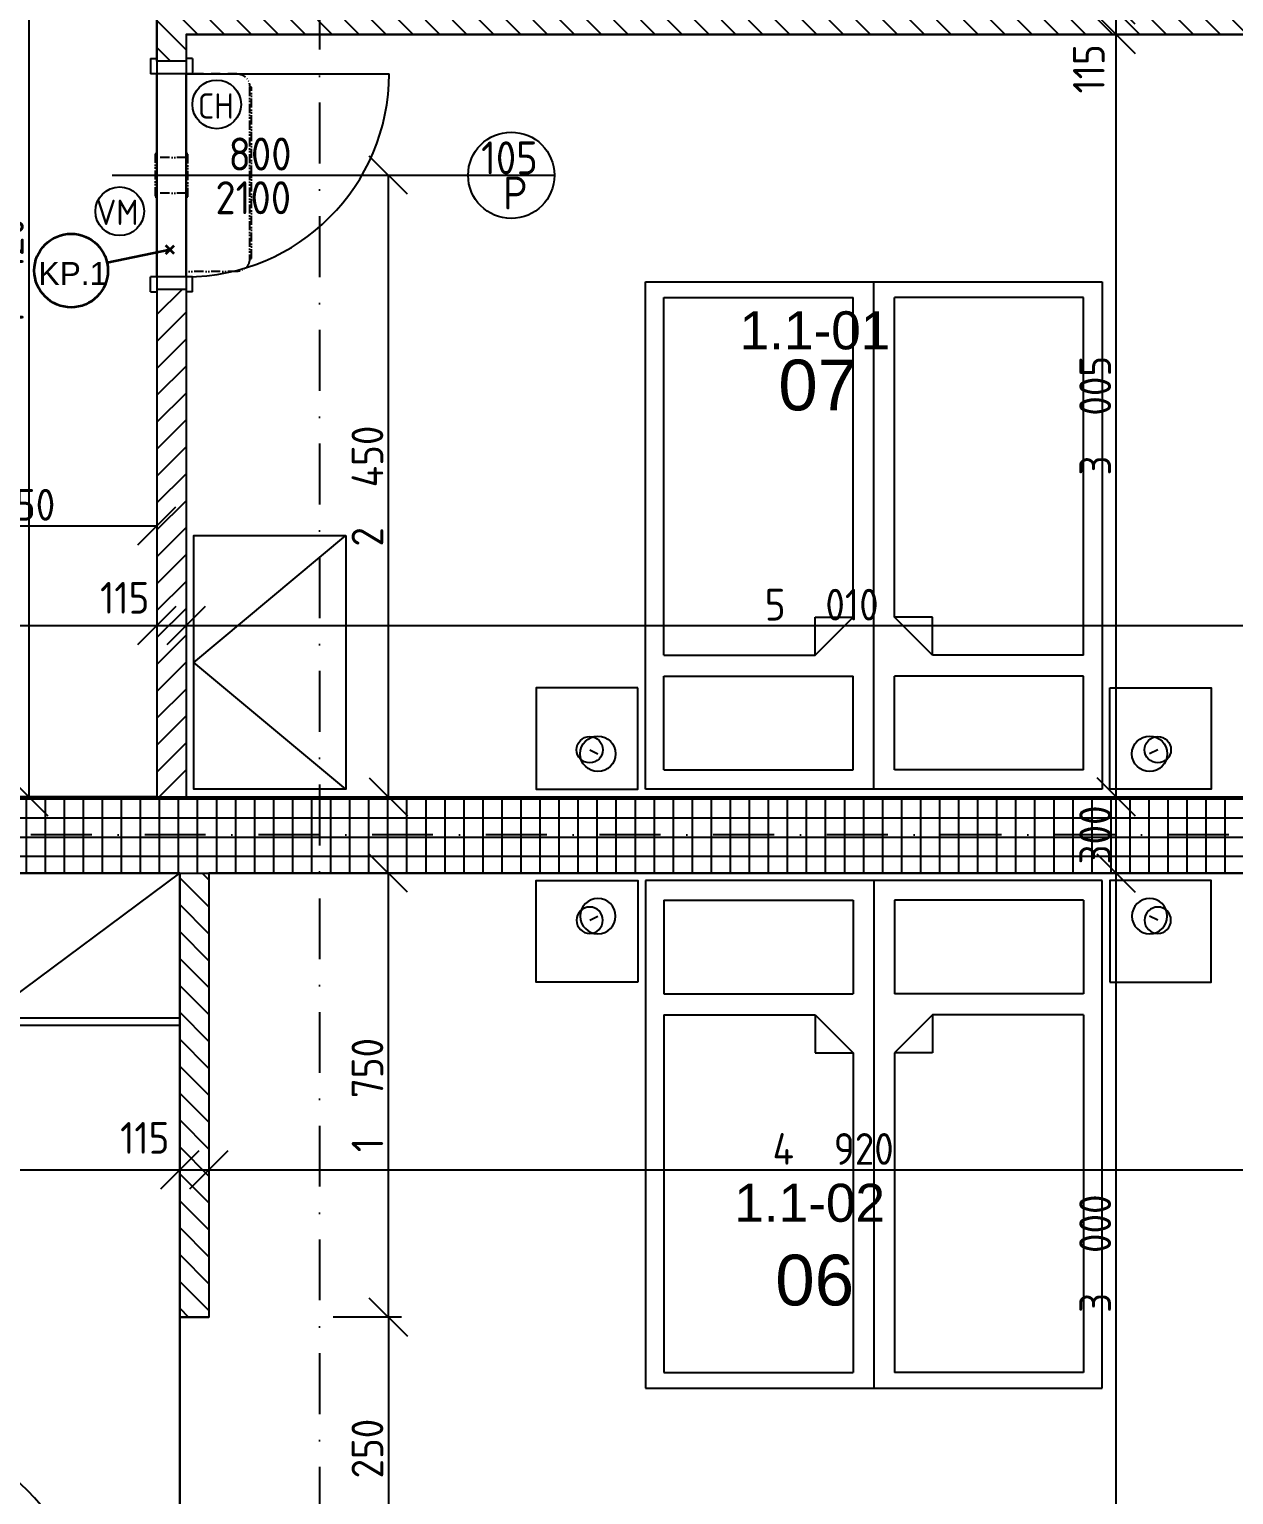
# Model space of a CAD drawing. Extents: x 4511820 to 5180432, y -1526536 to -944957.
# Drawn here: x 5034913 to 5039659, y -1334345 to -1328570 of the extents above; entities that cross this region are included whole.
import ezdxf

# ---------------------------------------------------------------- set-up
doc = ezdxf.new("R2010")
doc.units = 0
doc.header["$MEASUREMENT"] = 0
doc.linetypes.add('ACAD_ISO12W100', pattern=[22, 12, -3, 0.5, -3, 0.5, -3])
doc.linetypes.add('BODKOCIARKOVANA_3', pattern=[5.6, 3, -1.3, 0, -1.3])
doc.layers.get('0').update_dxf_attribs({"linetype": 'CONTINUOUS'})
doc.layers.get('Defpoints').update_dxf_attribs({"color": 61, "linetype": 'CONTINUOUS'})
for name, color, linetype in [('DVERE', 45, 'CONTINUOUS'), ('KÓTY', 4, 'CONTINUOUS'), ('MÚRY', 1, 'CONTINUOUS'), ('osi', 253, 'CONTINUOUS'), ('Plochy', 41, 'CONTINUOUS'), ('POPIS', 7, 'CONTINUOUS'), ('TENKÁ', 7, 'CONTINUOUS'), ('ZARIADENIE', 47, 'CONTINUOUS'), ('ZZ-chladenie', 133, 'CONTINUOUS'), ('zz-vetr', 52, 'CONTINUOUS'), ('ŠRAFY', 82, 'CONTINUOUS')]:
    doc.layers.add(name, color=color, linetype=linetype)
doc.layers.add('preklady', color=74, linetype='CONTINUOUS', lineweight=35)
doc.styles.add('ARIAL', font='arial.ttf')
doc.styles.add('STYLE1', font='isocp.shx')
doc.dimstyles.new('STANDARD-50', dxfattribs={"dimtxt": 125, "dimasz": 150, "dimexe": 10, "dimexo": 200, "dimgap": 20, "dimtad": 1, "dimdsep": 46, "dimlunit": 6, "dimtxsty": 'STYLE1', "dimblk1": 'OBLIQUE', "dimblk2": 'OBLIQUE', "dimsah": 1, "dimcen": 2.5, "dimse1": 1, "dimse2": 1, "dimadec": 0, "dimazin": 0, "dimtfac": 1, "dimtmove": 1, "dimatfit": 3, "dimldrblk": 'OBLIQUE', "dimfxl": 1, "dimtolj": 1, "dimtzin": 0, "dimarcsym": 0})
pattern_1 = [(135, (-2976355.03, 23031.926), (-53.0330086, -53.0330086), [])]

# ---------------------------------------------------------------- blocks, each defined once
blk = doc.blocks.new('SKRINA')
at = {"layer": 'ZARIADENIE'}
for p, q in [((4449069, -1324645.2), (4448469, -1324145.2)), ((4448469, -1325145.2), (4449069, -1324645.2))]:
    blk.add_line(p, q, dxfattribs=at)
blk.add_lwpolyline([(4448469, -1324145.2), (4448469, -1325145.2), (4449069, -1325145.2), (4449069, -1324145.2)], close=True, dxfattribs=at)
blk = doc.blocks.new('DVOJPOSTEL')
at = {"layer": 'ZARIADENIE', "ltscale": 0.25}
for p, q in [((4444359, -1314665.2), (4444359, -1312665.2)), ((4444359, -1312665.2), (4446159, -1312665.2)), ((4445259, -1312665.2), (4445259, -1314665.2)), ((4446159, -1312665.2), (4446159, -1314665.2)), ((4444139.6, -1312821.2), (4444171.8, -1312805.1)), ((4446378.4, -1312821.2), (4446346.2, -1312805.1)), ((4446159, -1314665.2), (4444359, -1314665.2))]:
    blk.add_line(p, q, dxfattribs=at)
at = {"layer": 'ZARIADENIE', "color": 76, "ltscale": 0.25}
for p, q in [((4444432.3, -1312741.6), (4445177.9, -1312741.6)), ((4444432.3, -1312741.6), (4444432.3, -1313110.9)), ((4445177.9, -1312741.6), (4445177.9, -1313110.9)), ((4446085.7, -1312741.6), (4445340.1, -1312741.6)), ((4445340.1, -1312741.6), (4445340.1, -1313110.9)), ((4446085.7, -1312741.6), (4446085.7, -1313110.9)), ((4444432.3, -1313110.9), (4445177.9, -1313110.9)), ((4446085.7, -1313110.9), (4445340.1, -1313110.9)), ((4444432.3, -1313193.6), (4444432.3, -1314603.6)), ((4444432.3, -1313193.6), (4445027.9, -1313193.6)), ((4445027.9, -1313193.6), (4445177.9, -1313343.6)), ((4445027.9, -1313193.6), (4445027.9, -1313343.6)), ((4445490.1, -1313193.6), (4445340.1, -1313343.6)), ((4446085.7, -1313193.6), (4445490.1, -1313193.6)), ((4445490.1, -1313193.6), (4445490.1, -1313343.6)), ((4446085.7, -1313193.6), (4446085.7, -1314603.6)), ((4445027.9, -1313343.6), (4445177.9, -1313343.6)), ((4445177.9, -1313343.6), (4445177.9, -1314603.6)), ((4445340.1, -1313343.6), (4445340.1, -1314603.6)), ((4445490.1, -1313343.6), (4445340.1, -1313343.6)), ((4444432.3, -1314603.6), (4445177.9, -1314603.6)), ((4446085.7, -1314603.6), (4445340.1, -1314603.6))]:
    blk.add_line(p, q, dxfattribs=at)
at = {"layer": 'ZARIADENIE'}
for points in [[(4444329, -1313065.2), (4443929, -1313065.2), (4443929, -1312665.2), (4444329, -1312665.2)], [(4446189, -1313065.2), (4446589, -1313065.2), (4446589, -1312665.2), (4446189, -1312665.2)]]:
    blk.add_lwpolyline(points, close=True, dxfattribs=at)
at = {"layer": 'ZARIADENIE', "ltscale": 0.25}
for centre, radius in [((4444171.8, -1312805.1), 69.7), ((4446346.2, -1312805.1), 69.7), ((4444139.6, -1312821.2), 51.9), ((4446378.4, -1312821.2), 51.9)]:
    blk.add_circle(centre, radius, dxfattribs=at)
blk = doc.blocks.new('_OBLIQUE')
at = {"color": 0, "linetype": 'ByBlock'}
blk.add_line((-0.5, -0.5), (0.5, 0.5), dxfattribs=at)
blk = doc.blocks.new('*D22892')
at = {"layer": 'Defpoints', "color": 0}
for p in [(5035506, -1333065), (5033406, -1333095.2), (5035506, -1333095.2)]:
    blk.add_point(p, dxfattribs=at)
at = {"layer": 'KÓTY', "color": 0, "lineweight": -2}
blk.add_line((5033406, -1333065), (5035506, -1333065), dxfattribs=at)
at = {"layer": 'KÓTY', "color": 0, "linetype": 'ByBlock', "lineweight": -2, "xscale": 150, "yscale": 150, "zscale": 150, "rotation": 180}
blk.add_blockref('_OBLIQUE', (5033406, -1333065), dxfattribs=at)
at = {"layer": 'KÓTY', "color": 0, "linetype": 'ByBlock', "lineweight": -2, "xscale": 150, "yscale": 150, "zscale": 150}
blk.add_blockref('_OBLIQUE', (5035506, -1333065), dxfattribs=at)
at = {"layer": 'KÓTY', "color": 0, "insert": (5034456, -1332982.5), "char_height": 125, "attachment_point": 5, "style": 'STYLE1'}
blk.add_mtext('\\A1;2ﾠ100', dxfattribs=at)
blk = doc.blocks.new('*D22893')
at = {"layer": 'Defpoints', "color": 0}
for p in [(5035621, -1333065), (5035506, -1333095.2), (5035621, -1333095.2)]:
    blk.add_point(p, dxfattribs=at)
at = {"layer": 'KÓTY', "color": 0, "lineweight": -2}
blk.add_line((5035506, -1333065), (5035621, -1333065), dxfattribs=at)
at = {"layer": 'KÓTY', "color": 0, "linetype": 'ByBlock', "lineweight": -2, "xscale": 150, "yscale": 150, "zscale": 150, "rotation": 180}
blk.add_blockref('_OBLIQUE', (5035506, -1333065), dxfattribs=at)
at = {"layer": 'KÓTY', "color": 0, "linetype": 'ByBlock', "lineweight": -2, "xscale": 150, "yscale": 150, "zscale": 150}
blk.add_blockref('_OBLIQUE', (5035621, -1333065), dxfattribs=at)
at = {"layer": 'KÓTY', "color": 0, "insert": (5035368, -1332939), "char_height": 125, "attachment_point": 5, "style": 'STYLE1'}
blk.add_mtext('\\A1;115', dxfattribs=at)
blk = doc.blocks.new('*D22894')
at = {"layer": 'Defpoints', "color": 0}
for p in [(5040541, -1332925.2), (5040541, -1333065), (5035621, -1333095.2)]:
    blk.add_point(p, dxfattribs=at)
at = {"layer": 'KÓTY', "color": 0, "lineweight": -2}
blk.add_line((5035621, -1333065), (5040541, -1333065), dxfattribs=at)
at = {"layer": 'KÓTY', "color": 0, "linetype": 'ByBlock', "lineweight": -2, "xscale": 150, "yscale": 150, "zscale": 150, "rotation": 180}
blk.add_blockref('_OBLIQUE', (5035621, -1333065), dxfattribs=at)
at = {"layer": 'KÓTY', "color": 0, "linetype": 'ByBlock', "lineweight": -2, "xscale": 150, "yscale": 150, "zscale": 150}
blk.add_blockref('_OBLIQUE', (5040541, -1333065), dxfattribs=at)
at = {"layer": 'KÓTY', "color": 0, "insert": (5038081, -1332982.5), "char_height": 125, "attachment_point": 5, "style": 'STYLE1'}
blk.add_mtext('\\A1;4ﾠ920', dxfattribs=at)
blk = doc.blocks.new('*D23149')
at = {"layer": 'Defpoints', "color": 0}
for p in [(5039196.2, -1331895.2), (5039196.2, -1331895.2), (5039196.2, -1334895.2)]:
    blk.add_point(p, dxfattribs=at)
at = {"layer": 'KÓTY', "color": 0, "lineweight": -2}
blk.add_line((5039196.2, -1334895.2), (5039196.2, -1331895.2), dxfattribs=at)
at = {"layer": 'KÓTY', "color": 0, "linetype": 'ByBlock', "lineweight": -2, "xscale": 150, "yscale": 150, "zscale": 150}
for p, rotation in [((5039196.2, -1331895.2), 90), ((5039196.2, -1334895.2), 270)]:
    blk.add_blockref('_OBLIQUE', p, dxfattribs=dict(at, rotation=rotation))
at = {"layer": 'KÓTY', "color": 0, "insert": (5039113.6, -1333395.2), "char_height": 125, "attachment_point": 5, "rotation": 90, "style": 'STYLE1'}
blk.add_mtext('\\A1;3ﾠ000', dxfattribs=at)
blk = doc.blocks.new('*D23150')
at = {"layer": 'Defpoints', "color": 0}
for p in [(5039196.2, -1331595.2), (5039196.2, -1331595.2), (5039196.2, -1331895.2)]:
    blk.add_point(p, dxfattribs=at)
at = {"layer": 'KÓTY', "color": 0, "lineweight": -2}
blk.add_line((5039196.2, -1331895.2), (5039196.2, -1331595.2), dxfattribs=at)
at = {"layer": 'KÓTY', "color": 0, "linetype": 'ByBlock', "lineweight": -2, "xscale": 150, "yscale": 150, "zscale": 150}
for p, rotation in [((5039196.2, -1331595.2), 90), ((5039196.2, -1331895.2), 270)]:
    blk.add_blockref('_OBLIQUE', p, dxfattribs=dict(at, rotation=rotation))
at = {"layer": 'KÓTY', "color": 0, "insert": (5039113.7, -1331745.2), "char_height": 125, "attachment_point": 5, "rotation": 90, "style": 'STYLE1'}
blk.add_mtext('\\A1;300', dxfattribs=at)
blk = doc.blocks.new('*D23151')
at = {"layer": 'Defpoints', "color": 0}
for p in [(5039196.2, -1328590.2), (5039196.2, -1328590.2), (5039196.2, -1331595.2)]:
    blk.add_point(p, dxfattribs=at)
at = {"layer": 'KÓTY', "color": 0, "lineweight": -2}
blk.add_line((5039196.2, -1331595.2), (5039196.2, -1328590.2), dxfattribs=at)
at = {"layer": 'KÓTY', "color": 0, "linetype": 'ByBlock', "lineweight": -2, "xscale": 150, "yscale": 150, "zscale": 150}
for p, rotation in [((5039196.2, -1328590.2), 90), ((5039196.2, -1331595.2), 270)]:
    blk.add_blockref('_OBLIQUE', p, dxfattribs=dict(at, rotation=rotation))
at = {"layer": 'KÓTY', "color": 0, "insert": (5039113.6, -1330092.7), "char_height": 125, "attachment_point": 5, "rotation": 90, "style": 'STYLE1'}
blk.add_mtext('\\A1;3ﾠ005', dxfattribs=at)
blk = doc.blocks.new('*D23152')
at = {"layer": 'Defpoints', "color": 0}
for p in [(5039196.2, -1328475.2), (5039196.2, -1328475.2), (5039196.2, -1328590.2)]:
    blk.add_point(p, dxfattribs=at)
at = {"layer": 'KÓTY', "color": 0, "lineweight": -2}
blk.add_line((5039196.2, -1328590.2), (5039196.2, -1328475.2), dxfattribs=at)
at = {"layer": 'KÓTY', "color": 0, "linetype": 'ByBlock', "lineweight": -2, "xscale": 150, "yscale": 150, "zscale": 150}
for p, rotation in [((5039196.2, -1328475.2), 90), ((5039196.2, -1328590.2), 270)]:
    blk.add_blockref('_OBLIQUE', p, dxfattribs=dict(at, rotation=rotation))
at = {"layer": 'KÓTY', "color": 0, "insert": (5039088.5, -1328726), "char_height": 125, "attachment_point": 5, "rotation": 90, "style": 'STYLE1'}
blk.add_mtext('\\A1;115', dxfattribs=at)
blk = doc.blocks.new('*D23191')
at = {"layer": 'Defpoints', "color": 0}
for p in [(5035621, -1333645.2), (5035621, -1334895.2), (5036328, -1334895.2)]:
    blk.add_point(p, dxfattribs=at)
at = {"layer": 'KÓTY', "color": 0, "lineweight": -2}
blk.add_line((5036328, -1333645.2), (5036328, -1334895.2), dxfattribs=at)
at = {"layer": 'KÓTY', "color": 0, "linetype": 'ByBlock', "lineweight": -2, "xscale": 150, "yscale": 150, "zscale": 150}
for p, rotation in [((5036328, -1333645.2), 90), ((5036328, -1334895.2), 270)]:
    blk.add_blockref('_OBLIQUE', p, dxfattribs=dict(at, rotation=rotation))
at = {"layer": 'KÓTY', "color": 0, "insert": (5036245.5, -1334270.2), "char_height": 125, "attachment_point": 5, "rotation": 90, "style": 'STYLE1'}
blk.add_mtext('\\A1;1ﾠ250', dxfattribs=at)
blk = doc.blocks.new('*D23192')
at = {"layer": 'Defpoints', "color": 0}
for p in [(5035621, -1331895.2), (5036328, -1331895.2), (5035621, -1333645.2)]:
    blk.add_point(p, dxfattribs=at)
at = {"layer": 'KÓTY', "color": 0, "lineweight": -2}
blk.add_line((5036328, -1333645.2), (5036328, -1331895.2), dxfattribs=at)
at = {"layer": 'KÓTY', "color": 0, "linetype": 'ByBlock', "lineweight": -2, "xscale": 150, "yscale": 150, "zscale": 150}
for p, rotation in [((5036328, -1331895.2), 90), ((5036328, -1333645.2), 270)]:
    blk.add_blockref('_OBLIQUE', p, dxfattribs=dict(at, rotation=rotation))
at = {"layer": 'KÓTY', "color": 0, "insert": (5036245.5, -1332770.2), "char_height": 125, "attachment_point": 5, "rotation": 90, "style": 'STYLE1'}
blk.add_mtext('\\A1;1ﾠ750', dxfattribs=at)
blk = doc.blocks.new('*D23200')
at = {"layer": 'Defpoints', "color": 0}
for p in [(5035416, -1330920), (5033531, -1331595.2), (5035416, -1331595.2)]:
    blk.add_point(p, dxfattribs=at)
at = {"layer": 'KÓTY', "color": 0, "lineweight": -2}
blk.add_line((5033531, -1330920), (5035416, -1330920), dxfattribs=at)
at = {"layer": 'KÓTY', "color": 0, "linetype": 'ByBlock', "lineweight": -2, "xscale": 150, "yscale": 150, "zscale": 150, "rotation": 180}
blk.add_blockref('_OBLIQUE', (5033531, -1330920), dxfattribs=at)
at = {"layer": 'KÓTY', "color": 0, "linetype": 'ByBlock', "lineweight": -2, "xscale": 150, "yscale": 150, "zscale": 150}
blk.add_blockref('_OBLIQUE', (5035416, -1330920), dxfattribs=at)
at = {"layer": 'KÓTY', "color": 0, "insert": (5034473.5, -1330837.5), "char_height": 125, "attachment_point": 5, "style": 'STYLE1'}
blk.add_mtext('\\A1;1ﾠ885', dxfattribs=at)
blk = doc.blocks.new('*D23201')
at = {"layer": 'Defpoints', "color": 0}
for p in [(5035531, -1330920), (5035416, -1331595.2), (5035531, -1331595.2)]:
    blk.add_point(p, dxfattribs=at)
at = {"layer": 'KÓTY', "color": 0, "lineweight": -2}
blk.add_line((5035416, -1330920), (5035531, -1330920), dxfattribs=at)
at = {"layer": 'KÓTY', "color": 0, "linetype": 'ByBlock', "lineweight": -2, "xscale": 150, "yscale": 150, "zscale": 150, "rotation": 180}
blk.add_blockref('_OBLIQUE', (5035416, -1330920), dxfattribs=at)
at = {"layer": 'KÓTY', "color": 0, "linetype": 'ByBlock', "lineweight": -2, "xscale": 150, "yscale": 150, "zscale": 150}
blk.add_blockref('_OBLIQUE', (5035531, -1330920), dxfattribs=at)
at = {"layer": 'KÓTY', "color": 0, "insert": (5035289, -1330810.5), "char_height": 125, "attachment_point": 5, "style": 'STYLE1'}
blk.add_mtext('\\A1;115', dxfattribs=at)
blk = doc.blocks.new('*D23202')
at = {"layer": 'Defpoints', "color": 0}
for p in [(5040541, -1330920), (5035531, -1331595.2), (5040541, -1331595.2)]:
    blk.add_point(p, dxfattribs=at)
at = {"layer": 'KÓTY', "color": 0, "lineweight": -2}
blk.add_line((5035531, -1330920), (5040541, -1330920), dxfattribs=at)
at = {"layer": 'KÓTY', "color": 0, "linetype": 'ByBlock', "lineweight": -2, "xscale": 150, "yscale": 150, "zscale": 150, "rotation": 180}
blk.add_blockref('_OBLIQUE', (5035531, -1330920), dxfattribs=at)
at = {"layer": 'KÓTY', "color": 0, "linetype": 'ByBlock', "lineweight": -2, "xscale": 150, "yscale": 150, "zscale": 150}
blk.add_blockref('_OBLIQUE', (5040541, -1330920), dxfattribs=at)
at = {"layer": 'KÓTY', "color": 0, "insert": (5038036, -1330837.5), "char_height": 125, "attachment_point": 5, "style": 'STYLE1'}
blk.add_mtext('\\A1;5ﾠ010', dxfattribs=at)
blk = doc.blocks.new('*D23206')
at = {"layer": 'Defpoints', "color": 0}
for p in [(5036223.8, -1329145.2), (5036328, -1329145.2), (5036223.8, -1331595.2)]:
    blk.add_point(p, dxfattribs=at)
at = {"layer": 'KÓTY', "color": 0, "lineweight": -2}
blk.add_line((5036328, -1331595.2), (5036328, -1329145.2), dxfattribs=at)
at = {"layer": 'KÓTY', "color": 0, "linetype": 'ByBlock', "lineweight": -2, "xscale": 150, "yscale": 150, "zscale": 150}
for p, rotation in [((5036328, -1329145.2), 90), ((5036328, -1331595.2), 270)]:
    blk.add_blockref('_OBLIQUE', p, dxfattribs=dict(at, rotation=rotation))
at = {"layer": 'KÓTY', "color": 0, "insert": (5036245.5, -1330370.2), "char_height": 125, "attachment_point": 5, "rotation": 90, "style": 'STYLE1'}
blk.add_mtext('\\A1;2ﾠ450', dxfattribs=at)
blk = doc.blocks.new('*D23208')
at = {"layer": 'Defpoints', "color": 0}
for p in [(5034166, -1329710.2), (5035416, -1329710.2), (5035416, -1330526.5)]:
    blk.add_point(p, dxfattribs=at)
at = {"layer": 'KÓTY', "color": 0, "lineweight": -2}
blk.add_line((5034166, -1330526.5), (5035416, -1330526.5), dxfattribs=at)
at = {"layer": 'KÓTY', "color": 0, "linetype": 'ByBlock', "lineweight": -2, "xscale": 150, "yscale": 150, "zscale": 150, "rotation": 180}
blk.add_blockref('_OBLIQUE', (5034166, -1330526.5), dxfattribs=at)
at = {"layer": 'KÓTY', "color": 0, "linetype": 'ByBlock', "lineweight": -2, "xscale": 150, "yscale": 150, "zscale": 150}
blk.add_blockref('_OBLIQUE', (5035416, -1330526.5), dxfattribs=at)
at = {"layer": 'KÓTY', "color": 0, "insert": (5034791, -1330444), "char_height": 125, "attachment_point": 5, "style": 'STYLE1'}
blk.add_mtext('\\A1;1ﾠ250', dxfattribs=at)
blk = doc.blocks.new('*D23228')
at = {"layer": 'Defpoints', "color": 0}
for p in [(5035416, -1327475.2), (5034911, -1331595.2), (5035416, -1331595.2)]:
    blk.add_point(p, dxfattribs=at)
at = {"layer": 'KÓTY', "color": 0, "lineweight": -2}
blk.add_line((5034911, -1327475.2), (5034911, -1331595.2), dxfattribs=at)
at = {"layer": 'KÓTY', "color": 0, "linetype": 'ByBlock', "lineweight": -2, "xscale": 150, "yscale": 150, "zscale": 150}
for p, rotation in [((5034911, -1327475.2), 90), ((5034911, -1331595.2), 270)]:
    blk.add_blockref('_OBLIQUE', p, dxfattribs=dict(at, rotation=rotation))
at = {"layer": 'KÓTY', "color": 0, "insert": (5034828.5, -1329535.2), "char_height": 125, "attachment_point": 5, "rotation": 90, "style": 'STYLE1'}
blk.add_mtext('\\A1;4ﾠ120', dxfattribs=at)
blk = doc.blocks.new('chlj3')
at = {"layer": 'ZZ-chladenie', "linetype": 'ACAD_ISO12W100', "ltscale": 3}
for p, q in [((5005195.8, -1151691.8), (5005395.8, -1151691.8)), ((5005195.8, -1152470.8), (5005395.8, -1152470.8))]:
    blk.add_line(p, q, dxfattribs=at)
blk.add_lwpolyline([(5005145.8, -1152419.2), (5005138.4, -1152419.2), (5005138.4, -1151744.5), (5005145.8, -1151744.5)], close=True, dxfattribs=at)
for centre, start, end in [((5005195.8, -1151741.8), 90, 180), ((5005195.8, -1152420.8), 180, 270)]:
    blk.add_arc(centre, 50, start, end, dxfattribs=at)

msp = doc.modelspace()

# ---------------------------------------------------------------- hatches: boundary and pattern name
at = {"layer": 'ŠRAFY', "ltscale": 0.25}
h = msp.add_hatch(dxfattribs=at)
h.set_pattern_fill('ANSI31', color=256, scale=600, angle=90, style=0)
h.set_pattern_definition(pattern_1)
h.paths.add_polyline_path([(5035416, -1325475.191), (5035531, -1325475.191), (5035531, -1328475.191), (5040541, -1328475.191), (5040541, -1328590.191), (5035531, -1328590.191), (5035531, -1328685.191), (5035531, -1328695.191), (5035416, -1328695.191), (5035416, -1328685.191), (5035416, -1327475.191), (5035416, -1327360.191)])
h = msp.add_hatch(dxfattribs=at)
h.set_pattern_fill('ANSI31', color=256, scale=600, style=0)
h.set_pattern_definition([(45, (515270.5, 128041), (-53.0330086, 53.0330086), [])])
h.paths.add_polyline_path([(5035531, -1329595.191), (5035416, -1329595.191), (5035416, -1329605.191), (5035416, -1331595.191), (5035531, -1331595.191), (5035531, -1329605.191)])
h = msp.add_hatch(dxfattribs=at)
h.set_pattern_fill('ANSI37', color=256, scale=600, angle=45)
h.set_pattern_definition([(90, (-3307273.674, 493071.734), (-75, 1e-14), []), (180, (-3307273.674, 493071.734), (-1e-14, -75), [])])
h.paths.add_polyline_path([(5033291, -1331895.191), (5033406, -1331895.191), (5035506, -1331895.191), (5035621, -1331895.191), (5040541, -1331895.191), (5040541, -1331595.191), (5035531, -1331595.191), (5035416, -1331595.191), (5033531, -1331595.191), (5033416, -1331595.191), (5033291, -1331595.191)])
h = msp.add_hatch(dxfattribs=at)
h.set_pattern_fill('ANSI31', color=256, scale=600, angle=90, style=0)
h.set_pattern_definition(pattern_1)
h.paths.add_polyline_path([(5035506, -1333645.191), (5035621, -1333645.191), (5035621, -1331895.191), (5035506, -1331895.191)])

# ---------------------------------------------------------------- linework, layer by layer
at = {"layer": 'DVERE', "ltscale": 0.25}
for p, q in [((5035391, -1328685.191), (5035391, -1328745.191)), ((5035391, -1328685.191), (5035416, -1328685.191)), ((5035556, -1328685.191), (5035531, -1328685.191)), ((5035556, -1328685.191), (5035556, -1328745.191)), ((5035556, -1328745.191), (5035391, -1328745.191)), ((5035416, -1329545.191), (5035416, -1328745.191)), ((5035531, -1329545.191), (5035531, -1328745.191)), ((5035531, -1328745.191), (5036331, -1328745.191)), ((5035239.672, -1329145.191), (5036642.328, -1329145.191)), ((5036642.328, -1329145.191), (5036982.328, -1329145.191)), ((5035391, -1329605.191), (5035391, -1329545.191)), ((5035556, -1329545.191), (5035391, -1329545.191)), ((5035556, -1329605.191), (5035556, -1329545.191)), ((5035391, -1329605.191), (5035416, -1329605.191)), ((5035556, -1329605.191), (5035531, -1329605.191))]:
    msp.add_line(p, q, dxfattribs=at)
msp.add_circle((5036812.328, -1329145.191), 170, dxfattribs=at)
for centre, start, end in [((5035531, -1328745.191), 270, 0), ((5034341, -1334895.191), 0, 90)]:
    msp.add_arc(centre, 800, start, end, dxfattribs=at)
at = {"layer": 'KÓTY'}
msp.add_line((5036379.5, -1333645.191), (5036110.5, -1333645.191), dxfattribs=at)
at = {"layer": 'MÚRY'}
for p, q in [((5035416, -1328695.191), (5035416, -1327475.191)), ((5035531, -1328590.191), (5035531, -1328695.191)), ((5035531, -1328590.191), (5040541, -1328590.191)), ((5035416, -1329595.191), (5035416, -1331595.191)), ((5035531, -1329595.191), (5035531, -1331595.191)), ((5033531, -1331595.191), (5035416, -1331595.191)), ((5035531, -1331595.191), (5040541, -1331595.191)), ((5033406, -1331895.191), (5035506, -1331895.191)), ((5035506, -1331895.191), (5035506, -1333645.191)), ((5035621, -1331895.191), (5040541, -1331895.191)), ((5035621, -1331895.191), (5035621, -1333645.191)), ((5035506, -1333645.191), (5035621, -1333645.191))]:
    msp.add_line(p, q, dxfattribs=at)
at = {"layer": 'MÚRY', "ltscale": 0.25}
for p, q in [((5035531, -1328695.191), (5035416, -1328695.191)), ((5035531, -1329595.191), (5035416, -1329595.191))]:
    msp.add_line(p, q, dxfattribs=at)
at = {"layer": 'osi', "linetype": 'BODKOCIARKOVANA_3', "ltscale": 80}
for p, q in [((5036056, -1310038), (5036056, -1347555.191)), ((5041881, -1331745.191), (4978211, -1331745.191))]:
    msp.add_line(p, q, dxfattribs=at)
at = {"layer": 'Plochy'}
for points in [[(5032111, -1331595.191), (5032111, -1329550.191), (5031971, -1329550.191), (5031971, -1328475.191), (5032111, -1328475.191), (5032111, -1327475.191), (5035416, -1327475.191), (5035416, -1331595.191), (5033531, -1331595.191), (5033531, -1329710.191), (5034166, -1329710.191), (5034166, -1329595.191), (5033416, -1329595.191), (5033416, -1331595.191)], [(5040541, -1328590.191), (5035531, -1328590.191), (5035531, -1331595.191), (5040541, -1331595.191)], [(5035506, -1331895.191), (5033406, -1331895.191), (5033406, -1334895.191), (5035506, -1334895.191)], [(5040541, -1331895.191), (5035621, -1331895.191), (5035621, -1333645.191), (5035506, -1333645.191), (5035506, -1334895.191), (5040541, -1334895.191)]]:
    msp.add_lwpolyline(points, close=True, dxfattribs=at)
at = {"layer": 'preklady'}
for p, q in [((5035466.999, -1329438.499), (5035219.598, -1329490.853)), ((5035450.382, -1329455.116), (5035483.616, -1329421.882)), ((5035483.617, -1329455.117), (5035450.383, -1329421.883))]:
    msp.add_line(p, q, dxfattribs=at)
at = {"layer": 'preklady', "ltscale": 0.25}
msp.add_circle((5035077.739, -1329520.872), 145, dxfattribs=at)
at = {"layer": 'TENKÁ'}
for p, q in [((5035416, -1331595.191), (5035531, -1331595.191)), ((5035506, -1331895.191), (5035621, -1331895.191))]:
    msp.add_line(p, q, dxfattribs=at)
at = {"layer": 'ZARIADENIE'}
for p, q in [((5034741, -1332465.191), (5035506, -1331895.191)), ((5033976, -1332465.191), (5035506, -1332465.191)), ((5034006, -1332495.191), (5035506, -1332495.191))]:
    msp.add_line(p, q, dxfattribs=at)
at = {"layer": 'ZZ-chladenie'}
msp.add_circle((5035651.729, -1328865.794), 96, dxfattribs=at)
msp.add_circle((5035651.729, -1328865.794), 96, dxfattribs=at)
at = {"layer": 'zz-vetr', "linetype": 'ACAD_ISO12W100', "lineweight": -2, "ltscale": 3}
for p, q in [((5035531, -1329075.191), (5035416, -1329075.191)), ((5035531, -1329215.191), (5035416, -1329215.191))]:
    msp.add_line(p, q, dxfattribs=at)
for points in [[(5035409, -1329230.191), (5035416, -1329230.191), (5035416, -1329060.191), (5035409, -1329060.191)], [(5035531, -1329230.191), (5035538, -1329230.191), (5035538, -1329060.191), (5035531, -1329060.191)]]:
    msp.add_lwpolyline(points, close=True, dxfattribs=at)
at = {"layer": 'zz-vetr'}
msp.add_circle((5035269.298, -1329287.221), 96, dxfattribs=at)

# ---------------------------------------------------------------- block references
at = {"layer": 'ZARIADENIE', "color": 2, "rotation": 180}
msp.add_blockref('DVOJPOSTEL', (9483500, -2644230.383), dxfattribs=at)
at = {"layer": 'ZARIADENIE', "color": 2, "xscale": -1}
for name, p in [('SKRINA', (9484630, -6420)), ('DVOJPOSTEL', (9483500, -19260))]:
    msp.add_blockref(name, p, dxfattribs=at)
at = {"layer": 'ZZ-chladenie', "xscale": -1}
msp.add_blockref('chlj3', (10040926.821, -177053.421), dxfattribs=at)

# ---------------------------------------------------------------- texts
at = {"layer": 'DVERE', "style": 'STYLE1'}
for s, p in [('105', (5036693.298, -1329141.691)), ('P', (5036780.298, -1329280.328))]:
    msp.add_text(s, height=130, dxfattribs=at).set_placement(p)
at = {"layer": 'POPIS', "lineweight": 40, "ltscale": 0.25, "style": 'ARIAL'}
for s, height, p in [('1.1-01', 150, (5037712.269, -1329831.27)), ('07', 200, (5037864.811, -1330071.77)), ('1.1-02', 150, (5037691.269, -1333269.77)), ('06', 200, (5037852.811, -1333599.27))]:
    msp.add_text(s, height=height, dxfattribs=at).set_placement(p)
at = {"layer": 'preklady', "linetype": 'Continuous', "lineweight": 20, "style": 'ARIAL'}
msp.add_text('KP.1', height=90, dxfattribs=at).set_placement((5034948.475, -1329577.128))
at = {"layer": 'TENKÁ', "linetype": 'Continuous', "style": 'STYLE1'}
for s, p in [('800', (5035698.257, -1329126.608)), ('2100', (5035646.483, -1329298.716))]:
    msp.add_text(s, height=130, dxfattribs=at).set_placement(p)
at = {"layer": 'ZZ-chladenie', "style": 'STYLE1'}
msp.add_text('CH', height=100, dxfattribs=at).set_placement((5035577.101, -1328921.994))
msp.add_text('CH', height=100, dxfattribs=at).set_placement((5035577.101, -1328921.994))
at = {"layer": 'zz-vetr', "style": 'STYLE1'}
msp.add_text('VM', height=100, dxfattribs=at).set_placement((5035174.992, -1329341.234))

# ---------------------------------------------------------------- dimensions: what is measured, and where the dimension line sits
at = {"layer": 'KÓTY'}
for base, p1, p2, picture, middle in [((5034911, -1331595.191), (5035416, -1327475.191), (5035416, -1331595.191), '*D23228', (5034828.457, -1329535.191)), ((5039196.191, -1328590.191), (5039196.191, -1331595.191), (5039196.191, -1328590.191), '*D23151', (5039113.649, -1330092.691)), ((5036328, -1329145.191), (5036223.82, -1331595.191), (5036223.82, -1329145.191), '*D23206', (5036245.457, -1330370.191)), ((5039196.191, -1331595.191), (5039196.191, -1331895.191), (5039196.191, -1331595.191), '*D23150', (5039113.691, -1331745.191)), ((5036328, -1331895.191), (5035621, -1333645.191), (5035621, -1331895.191), '*D23192', (5036245.457, -1332770.191)), ((5039196.191, -1331895.191), (5039196.191, -1334895.191), (5039196.191, -1331895.191), '*D23149', (5039113.649, -1333395.191)), ((5036328, -1334895.191), (5035621, -1333645.191), (5035621, -1334895.191), '*D23191', (5036245.457, -1334270.191))]:
    dim = msp.add_linear_dim(base=base, p1=p1, p2=p2, angle=90, dimstyle='STANDARD-50', dxfattribs=at)
    dim.commit()
    dim.dimension.update_dxf_attribs({"geometry": picture, "text_midpoint": middle})
dim = msp.add_linear_dim(base=(5039196.191, -1328475.191), p1=(5039196.191, -1328590.191), p2=(5039196.191, -1328475.191), angle=90, dimstyle='STANDARD-50', dxfattribs=at)
dim.commit()
dim.dimension.update_dxf_attribs({"geometry": '*D23152', "text_midpoint": (5039171, -1328726), "dimtype": 160})
for base, p1, p2, picture, middle in [((5035416, -1330526.5), (5034166, -1329710.191), (5035416, -1329710.191), '*D23208', (5034791, -1330443.957)), ((5035416, -1330920), (5033531, -1331595.191), (5035416, -1331595.191), '*D23200', (5034473.5, -1330837.457)), ((5040541, -1330920), (5035531, -1331595.191), (5040541, -1331595.191), '*D23202', (5038036, -1330837.457)), ((5035506, -1333065), (5033406, -1333095.191), (5035506, -1333095.191), '*D22892', (5034456, -1332982.457)), ((5040541, -1333065), (5035621, -1333095.191), (5040541, -1332925.191), '*D22894', (5038081, -1332982.457))]:
    dim = msp.add_linear_dim(base=base, p1=p1, p2=p2, dimstyle='STANDARD-50', dxfattribs=at)
    dim.commit()
    dim.dimension.update_dxf_attribs({"geometry": picture, "text_midpoint": middle})
for base, p1, p2, picture, middle in [((5035531, -1330920), (5035416, -1331595.191), (5035531, -1331595.191), '*D23201', (5035289, -1330893)), ((5035621, -1333065), (5035506, -1333095.191), (5035621, -1333095.191), '*D22893', (5035368, -1333021.5))]:
    dim = msp.add_linear_dim(base=base, p1=p1, p2=p2, dimstyle='STANDARD-50', dxfattribs=at)
    dim.commit()
    dim.dimension.update_dxf_attribs({"geometry": picture, "text_midpoint": middle, "dimtype": 160})

doc.saveas('drawing.dxf')
